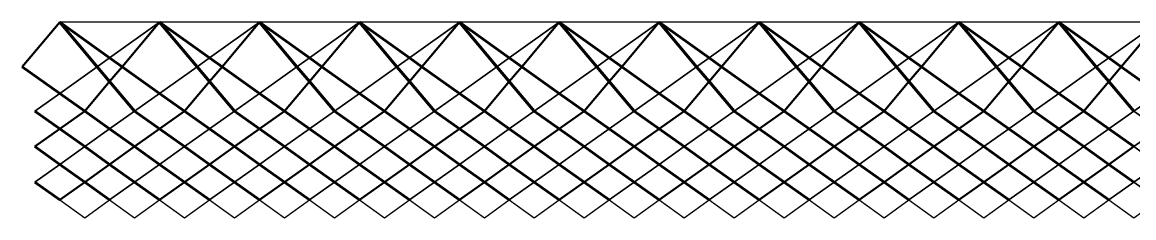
# Model space of a CAD drawing. Extents: x 0 to 143, y 53 to 59.
# Drawn here: x 0.38 to 34.54, y 52.94 to 58.95 of the extents above; entities that cross this region are included whole.
import ezdxf

# ---------------------------------------------------------------- set-up
doc = ezdxf.new("R2010")
doc.units = 0
doc.header["$MEASUREMENT"] = 0
doc.layers.add('Concrete bases', color=31, linetype='CONTINUOUS')
doc.layers.add('Faces', color=7, linetype='CONTINUOUS')
for name, color, linetype, lineweight in [('Tendons 1 internal', 50, 'CONTINUOUS', 50), ('Tendons 2 external', 201, 'CONTINUOUS', 35), ('Tendons 3 middle', 170, 'CONTINUOUS', 60)]:
    doc.layers.add(name, color=color, linetype=linetype, lineweight=lineweight)

msp = doc.modelspace()

# ---------------------------------------------------------------- linework, layer by layer
at = {"layer": 'Concrete bases'}
for points in [[(1.535, 58.948), (0.384, 57.584), (1.535, 56.765), (2.686, 57.584)], [(1.535, 58.948), (2.686, 57.584), (3.07, 57.857)], [(4.605, 58.948), (1.535, 58.948), (3.07, 57.857)], [(4.605, 58.948), (3.07, 57.857), (3.454, 57.584)], [(4.605, 58.948), (3.454, 57.584), (4.605, 56.765), (5.756, 57.584)], [(7.675, 58.948), (4.605, 58.948), (6.14, 57.857)], [(4.605, 58.948), (5.756, 57.584), (6.14, 57.857)], [(7.675, 58.948), (6.14, 57.857), (6.524, 57.584)], [(7.675, 58.948), (6.524, 57.584), (7.675, 56.765), (8.826, 57.584)], [(7.675, 58.948), (8.826, 57.584), (9.21, 57.857)], [(10.745, 58.948), (7.675, 58.948), (9.21, 57.857)], [(10.745, 58.948), (9.21, 57.857), (9.594, 57.584)], [(10.745, 58.948), (9.594, 57.584), (10.745, 56.765), (11.896, 57.584)], [(13.815, 58.948), (10.745, 58.948), (12.28, 57.857)], [(10.745, 58.948), (11.896, 57.584), (12.28, 57.857)], [(13.815, 58.948), (12.28, 57.857), (12.664, 57.584)], [(13.815, 58.948), (12.664, 57.584), (13.815, 56.765), (14.966, 57.584)], [(16.885, 58.948), (13.815, 58.948), (15.35, 57.857)], [(13.815, 58.948), (14.966, 57.584), (15.35, 57.857)], [(16.885, 58.948), (15.35, 57.857), (15.734, 57.584)], [(16.885, 58.948), (15.734, 57.584), (16.885, 56.765), (18.036, 57.584)], [(16.885, 58.948), (18.036, 57.584), (18.42, 57.857)], [(19.955, 58.948), (16.885, 58.948), (18.42, 57.857)], [(19.955, 58.948), (18.42, 57.857), (18.804, 57.584)], [(19.955, 58.948), (18.804, 57.584), (19.955, 56.765), (21.106, 57.584)], [(19.955, 58.948), (21.106, 57.584), (21.49, 57.857)], [(23.025, 58.948), (19.955, 58.948), (21.49, 57.857)], [(23.025, 58.948), (21.49, 57.857), (21.874, 57.584)], [(23.025, 58.948), (21.874, 57.584), (23.025, 56.765), (24.176, 57.584)], [(26.095, 58.948), (23.025, 58.948), (24.56, 57.857)], [(23.025, 58.948), (24.176, 57.584), (24.56, 57.857)], [(26.095, 58.948), (24.56, 57.857), (24.944, 57.584)], [(26.095, 58.948), (24.944, 57.584), (26.095, 56.765), (27.246, 57.584)], [(26.095, 58.948), (27.246, 57.584), (27.63, 57.857)], [(29.165, 58.948), (26.095, 58.948), (27.63, 57.857)], [(29.165, 58.948), (27.63, 57.857), (28.014, 57.584)], [(29.165, 58.948), (28.014, 57.584), (29.165, 56.765), (30.316, 57.584)], [(32.235, 58.948), (29.165, 58.948), (30.7, 57.857)], [(29.165, 58.948), (30.316, 57.584), (30.7, 57.857)], [(32.235, 58.948), (30.7, 57.857), (31.084, 57.584)], [(32.235, 58.948), (31.084, 57.584), (32.235, 56.765), (33.386, 57.584)], [(35.305, 58.948), (32.235, 58.948), (33.77, 57.857)], [(32.235, 58.948), (33.386, 57.584), (33.77, 57.857)], [(35.305, 58.948), (33.77, 57.857), (34.154, 57.584)], [(35.305, 58.948), (34.154, 57.584), (35.305, 56.765), (36.456, 57.584)], [(3.454, 57.584), (3.07, 57.857), (2.686, 57.584), (3.07, 57.129)], [(6.524, 57.584), (6.14, 57.857), (5.756, 57.584), (6.14, 57.129)], [(9.594, 57.584), (9.21, 57.857), (8.826, 57.584), (9.21, 57.129)], [(12.664, 57.584), (12.28, 57.857), (11.896, 57.584), (12.28, 57.129)], [(15.734, 57.584), (15.35, 57.857), (14.966, 57.584), (15.35, 57.129)], [(18.804, 57.584), (18.42, 57.857), (18.036, 57.584), (18.42, 57.129)], [(21.874, 57.584), (21.49, 57.857), (21.106, 57.584), (21.49, 57.129)], [(24.944, 57.584), (24.56, 57.857), (24.176, 57.584), (24.56, 57.129)], [(28.014, 57.584), (27.63, 57.857), (27.246, 57.584), (27.63, 57.129)], [(31.084, 57.584), (30.7, 57.857), (30.316, 57.584), (30.7, 57.129)], [(34.154, 57.584), (33.77, 57.857), (33.386, 57.584), (33.77, 57.129)], [(3.07, 57.129), (2.686, 57.584), (1.535, 56.765), (2.303, 56.219)], [(3.454, 57.584), (3.07, 57.129), (3.838, 56.219), (4.605, 56.765)], [(6.14, 57.129), (5.756, 57.584), (4.605, 56.765), (5.373, 56.219)], [(7.675, 56.765), (6.524, 57.584), (6.14, 57.129), (6.908, 56.219)], [(9.21, 57.129), (8.826, 57.584), (7.675, 56.765), (8.443, 56.219)], [(9.594, 57.584), (9.21, 57.129), (9.978, 56.219), (10.745, 56.765)], [(12.28, 57.129), (11.896, 57.584), (10.745, 56.765), (11.513, 56.219)], [(13.815, 56.765), (12.664, 57.584), (12.28, 57.129), (13.048, 56.219)], [(15.35, 57.129), (14.966, 57.584), (13.815, 56.765), (14.583, 56.219)], [(16.885, 56.765), (15.734, 57.584), (15.35, 57.129), (16.118, 56.219)], [(18.42, 57.129), (18.036, 57.584), (16.885, 56.765), (17.653, 56.219)], [(18.804, 57.584), (18.42, 57.129), (19.188, 56.219), (19.955, 56.765)], [(21.49, 57.129), (21.106, 57.584), (19.955, 56.765), (20.723, 56.219)], [(21.874, 57.584), (21.49, 57.129), (22.258, 56.219), (23.025, 56.765)], [(24.56, 57.129), (24.176, 57.584), (23.025, 56.765), (23.793, 56.219)], [(26.095, 56.765), (24.944, 57.584), (24.56, 57.129), (25.328, 56.219)], [(27.63, 57.129), (27.246, 57.584), (26.095, 56.765), (26.863, 56.219)], [(28.014, 57.584), (27.63, 57.129), (28.398, 56.219), (29.165, 56.765)], [(30.7, 57.129), (30.316, 57.584), (29.165, 56.765), (29.933, 56.219)], [(32.235, 56.765), (31.084, 57.584), (30.7, 57.129), (31.468, 56.219)], [(33.77, 57.129), (33.386, 57.584), (32.235, 56.765), (33.003, 56.219)], [(35.305, 56.765), (34.154, 57.584), (33.77, 57.129), (34.538, 56.219)], [(3.838, 56.219), (3.07, 57.129), (2.303, 56.219), (3.07, 55.673)], [(6.908, 56.219), (6.14, 57.129), (5.373, 56.219), (6.14, 55.673)], [(9.978, 56.219), (9.21, 57.129), (8.443, 56.219), (9.21, 55.673)], [(13.048, 56.219), (12.28, 57.129), (11.513, 56.219), (12.28, 55.673)], [(16.118, 56.219), (15.35, 57.129), (14.583, 56.219), (15.35, 55.673)], [(19.188, 56.219), (18.42, 57.129), (17.653, 56.219), (18.42, 55.673)], [(22.258, 56.219), (21.49, 57.129), (20.723, 56.219), (21.49, 55.673)], [(25.328, 56.219), (24.56, 57.129), (23.793, 56.219), (24.56, 55.673)], [(28.398, 56.219), (27.63, 57.129), (26.863, 56.219), (27.63, 55.673)], [(31.468, 56.219), (30.7, 57.129), (29.933, 56.219), (30.7, 55.673)], [(34.538, 56.219), (33.77, 57.129), (33.003, 56.219), (33.77, 55.673)], [(1.535, 56.765), (0.768, 56.219), (1.535, 55.673), (2.303, 56.219)], [(4.605, 56.765), (3.838, 56.219), (4.605, 55.673), (5.373, 56.219)], [(7.675, 56.765), (6.908, 56.219), (7.675, 55.673), (8.443, 56.219)], [(10.745, 56.765), (9.978, 56.219), (10.745, 55.673), (11.513, 56.219)], [(13.815, 56.765), (13.048, 56.219), (13.815, 55.673), (14.583, 56.219)], [(16.885, 56.765), (16.118, 56.219), (16.885, 55.673), (17.653, 56.219)], [(19.955, 56.765), (19.188, 56.219), (19.955, 55.673), (20.723, 56.219)], [(23.025, 56.765), (22.258, 56.219), (23.025, 55.673), (23.793, 56.219)], [(26.095, 56.765), (25.328, 56.219), (26.095, 55.673), (26.863, 56.219)], [(29.165, 56.765), (28.398, 56.219), (29.165, 55.673), (29.933, 56.219)], [(32.235, 56.765), (31.468, 56.219), (32.235, 55.673), (33.003, 56.219)], [(35.305, 56.765), (34.538, 56.219), (35.305, 55.673), (36.073, 56.219)], [(2.303, 56.219), (1.535, 55.673), (2.303, 55.128), (3.07, 55.673)], [(3.838, 56.219), (3.07, 55.673), (3.838, 55.128), (4.605, 55.673)], [(5.373, 56.219), (4.605, 55.673), (5.373, 55.128), (6.14, 55.673)], [(6.908, 56.219), (6.14, 55.673), (6.908, 55.128), (7.675, 55.673)], [(8.443, 56.219), (7.675, 55.673), (8.443, 55.128), (9.21, 55.673)], [(9.978, 56.219), (9.21, 55.673), (9.978, 55.128), (10.745, 55.673)], [(11.513, 56.219), (10.745, 55.673), (11.513, 55.128), (12.28, 55.673)], [(13.048, 56.219), (12.28, 55.673), (13.048, 55.128), (13.815, 55.673)], [(14.583, 56.219), (13.815, 55.673), (14.583, 55.128), (15.35, 55.673)], [(16.118, 56.219), (15.35, 55.673), (16.118, 55.128), (16.885, 55.673)], [(17.653, 56.219), (16.885, 55.673), (17.653, 55.128), (18.42, 55.673)], [(19.188, 56.219), (18.42, 55.673), (19.188, 55.128), (19.955, 55.673)], [(20.723, 56.219), (19.955, 55.673), (20.723, 55.128), (21.49, 55.673)], [(22.258, 56.219), (21.49, 55.673), (22.258, 55.128), (23.025, 55.673)], [(23.793, 56.219), (23.025, 55.673), (23.793, 55.128), (24.56, 55.673)], [(25.328, 56.219), (24.56, 55.673), (25.328, 55.128), (26.095, 55.673)], [(26.863, 56.219), (26.095, 55.673), (26.863, 55.128), (27.63, 55.673)], [(28.398, 56.219), (27.63, 55.673), (28.398, 55.128), (29.165, 55.673)], [(29.933, 56.219), (29.165, 55.673), (29.933, 55.128), (30.7, 55.673)], [(31.468, 56.219), (30.7, 55.673), (31.468, 55.128), (32.235, 55.673)], [(33.003, 56.219), (32.235, 55.673), (33.003, 55.128), (33.77, 55.673)], [(34.538, 56.219), (33.77, 55.673), (34.538, 55.128), (35.305, 55.673)], [(1.535, 55.673), (0.768, 55.128), (1.535, 54.582), (2.303, 55.128)], [(3.07, 55.673), (2.303, 55.128), (3.07, 54.582), (3.838, 55.128)], [(4.605, 55.673), (3.838, 55.128), (4.605, 54.582), (5.373, 55.128)], [(6.14, 55.673), (5.373, 55.128), (6.14, 54.582), (6.908, 55.128)], [(7.675, 55.673), (6.908, 55.128), (7.675, 54.582), (8.443, 55.128)], [(9.21, 55.673), (8.443, 55.128), (9.21, 54.582), (9.978, 55.128)], [(10.745, 55.673), (9.978, 55.128), (10.745, 54.582), (11.513, 55.128)], [(12.28, 55.673), (11.513, 55.128), (12.28, 54.582), (13.048, 55.128)], [(13.815, 55.673), (13.048, 55.128), (13.815, 54.582), (14.583, 55.128)], [(15.35, 55.673), (14.583, 55.128), (15.35, 54.582), (16.118, 55.128)], [(16.885, 55.673), (16.118, 55.128), (16.885, 54.582), (17.653, 55.128)], [(18.42, 55.673), (17.653, 55.128), (18.42, 54.582), (19.188, 55.128)], [(19.955, 55.673), (19.188, 55.128), (19.955, 54.582), (20.723, 55.128)], [(21.49, 55.673), (20.723, 55.128), (21.49, 54.582), (22.258, 55.128)], [(23.025, 55.673), (22.258, 55.128), (23.025, 54.582), (23.793, 55.128)], [(24.56, 55.673), (23.793, 55.128), (24.56, 54.582), (25.328, 55.128)], [(26.095, 55.673), (25.328, 55.128), (26.095, 54.582), (26.863, 55.128)], [(27.63, 55.673), (26.863, 55.128), (27.63, 54.582), (28.398, 55.128)], [(29.165, 55.673), (28.398, 55.128), (29.165, 54.582), (29.933, 55.128)], [(30.7, 55.673), (29.933, 55.128), (30.7, 54.582), (31.468, 55.128)], [(32.235, 55.673), (31.468, 55.128), (32.235, 54.582), (33.003, 55.128)], [(33.77, 55.673), (33.003, 55.128), (33.77, 54.582), (34.538, 55.128)], [(35.305, 55.673), (34.538, 55.128), (35.305, 54.582), (36.073, 55.128)], [(2.303, 55.128), (1.535, 54.582), (2.303, 54.036), (3.07, 54.582)], [(3.838, 55.128), (3.07, 54.582), (3.838, 54.036), (4.605, 54.582)], [(5.373, 55.128), (4.605, 54.582), (5.373, 54.036), (6.14, 54.582)], [(6.908, 55.128), (6.14, 54.582), (6.908, 54.036), (7.675, 54.582)], [(8.443, 55.128), (7.675, 54.582), (8.443, 54.036), (9.21, 54.582)], [(9.978, 55.128), (9.21, 54.582), (9.978, 54.036), (10.745, 54.582)], [(11.513, 55.128), (10.745, 54.582), (11.513, 54.036), (12.28, 54.582)], [(13.048, 55.128), (12.28, 54.582), (13.048, 54.036), (13.815, 54.582)], [(14.583, 55.128), (13.815, 54.582), (14.583, 54.036), (15.35, 54.582)], [(16.118, 55.128), (15.35, 54.582), (16.118, 54.036), (16.885, 54.582)], [(17.653, 55.128), (16.885, 54.582), (17.653, 54.036), (18.42, 54.582)], [(19.188, 55.128), (18.42, 54.582), (19.188, 54.036), (19.955, 54.582)], [(20.723, 55.128), (19.955, 54.582), (20.723, 54.036), (21.49, 54.582)], [(22.258, 55.128), (21.49, 54.582), (22.258, 54.036), (23.025, 54.582)], [(23.793, 55.128), (23.025, 54.582), (23.793, 54.036), (24.56, 54.582)], [(25.328, 55.128), (24.56, 54.582), (25.328, 54.036), (26.095, 54.582)], [(26.863, 55.128), (26.095, 54.582), (26.863, 54.036), (27.63, 54.582)], [(28.398, 55.128), (27.63, 54.582), (28.398, 54.036), (29.165, 54.582)], [(29.933, 55.128), (29.165, 54.582), (29.933, 54.036), (30.7, 54.582)], [(31.468, 55.128), (30.7, 54.582), (31.468, 54.036), (32.235, 54.582)], [(33.003, 55.128), (32.235, 54.582), (33.003, 54.036), (33.77, 54.582)], [(34.538, 55.128), (33.77, 54.582), (34.538, 54.036), (35.305, 54.582)], [(1.535, 54.582), (0.768, 54.036), (1.535, 53.49), (2.303, 54.036)], [(3.07, 54.582), (2.303, 54.036), (3.07, 53.49), (3.838, 54.036)], [(4.605, 54.582), (3.838, 54.036), (4.605, 53.49), (5.373, 54.036)], [(6.14, 54.582), (5.373, 54.036), (6.14, 53.49), (6.908, 54.036)], [(7.675, 54.582), (6.908, 54.036), (7.675, 53.49), (8.443, 54.036)], [(9.21, 54.582), (8.443, 54.036), (9.21, 53.49), (9.978, 54.036)], [(10.745, 54.582), (9.978, 54.036), (10.745, 53.49), (11.513, 54.036)], [(12.28, 54.582), (11.513, 54.036), (12.28, 53.49), (13.048, 54.036)], [(13.815, 54.582), (13.048, 54.036), (13.815, 53.49), (14.583, 54.036)], [(15.35, 54.582), (14.583, 54.036), (15.35, 53.49), (16.118, 54.036)], [(16.885, 54.582), (16.118, 54.036), (16.885, 53.49), (17.653, 54.036)], [(18.42, 54.582), (17.653, 54.036), (18.42, 53.49), (19.188, 54.036)], [(19.955, 54.582), (19.188, 54.036), (19.955, 53.49), (20.723, 54.036)], [(21.49, 54.582), (20.723, 54.036), (21.49, 53.49), (22.258, 54.036)], [(23.025, 54.582), (22.258, 54.036), (23.025, 53.49), (23.793, 54.036)], [(24.56, 54.582), (23.793, 54.036), (24.56, 53.49), (25.328, 54.036)], [(26.095, 54.582), (25.328, 54.036), (26.095, 53.49), (26.863, 54.036)], [(27.63, 54.582), (26.863, 54.036), (27.63, 53.49), (28.398, 54.036)], [(29.165, 54.582), (28.398, 54.036), (29.165, 53.49), (29.933, 54.036)], [(30.7, 54.582), (29.933, 54.036), (30.7, 53.49), (31.468, 54.036)], [(32.235, 54.582), (31.468, 54.036), (32.235, 53.49), (33.003, 54.036)], [(33.77, 54.582), (33.003, 54.036), (33.77, 53.49), (34.538, 54.036)], [(35.305, 54.582), (34.538, 54.036), (35.305, 53.49), (36.073, 54.036)], [(2.303, 54.036), (1.535, 53.49), (2.303, 52.944), (3.07, 53.49)], [(3.838, 54.036), (3.07, 53.49), (3.838, 52.944), (4.605, 53.49)], [(5.373, 54.036), (4.605, 53.49), (5.373, 52.944), (6.14, 53.49)], [(6.908, 54.036), (6.14, 53.49), (6.908, 52.944), (7.675, 53.49)], [(8.443, 54.036), (7.675, 53.49), (8.443, 52.944), (9.21, 53.49)], [(9.978, 54.036), (9.21, 53.49), (9.978, 52.944), (10.745, 53.49)], [(11.513, 54.036), (10.745, 53.49), (11.513, 52.944), (12.28, 53.49)], [(13.048, 54.036), (12.28, 53.49), (13.048, 52.944), (13.815, 53.49)], [(14.583, 54.036), (13.815, 53.49), (14.583, 52.944), (15.35, 53.49)], [(16.118, 54.036), (15.35, 53.49), (16.118, 52.944), (16.885, 53.49)], [(17.653, 54.036), (16.885, 53.49), (17.653, 52.944), (18.42, 53.49)], [(19.188, 54.036), (18.42, 53.49), (19.188, 52.944), (19.955, 53.49)], [(20.723, 54.036), (19.955, 53.49), (20.723, 52.944), (21.49, 53.49)], [(22.258, 54.036), (21.49, 53.49), (22.258, 52.944), (23.025, 53.49)], [(23.793, 54.036), (23.025, 53.49), (23.793, 52.944), (24.56, 53.49)], [(25.328, 54.036), (24.56, 53.49), (25.328, 52.944), (26.095, 53.49)], [(26.863, 54.036), (26.095, 53.49), (26.863, 52.944), (27.63, 53.49)], [(28.398, 54.036), (27.63, 53.49), (28.398, 52.944), (29.165, 53.49)], [(29.933, 54.036), (29.165, 53.49), (29.933, 52.944), (30.7, 53.49)], [(31.468, 54.036), (30.7, 53.49), (31.468, 52.944), (32.235, 53.49)], [(33.003, 54.036), (32.235, 53.49), (33.003, 52.944), (33.77, 53.49)], [(34.538, 54.036), (33.77, 53.49), (34.538, 52.944), (35.305, 53.49)]]:
    msp.add_lwpolyline(points, close=True, dxfattribs=at)
at = {"layer": 'Faces'}
for points in [[(1.535, 58.948), (0.384, 57.584), (1.535, 56.765), (2.686, 57.584)], [(1.535, 58.948), (2.686, 57.584), (3.07, 57.857)], [(4.605, 58.948), (1.535, 58.948), (3.07, 57.857)], [(4.605, 58.948), (3.07, 57.857), (3.454, 57.584)], [(4.605, 58.948), (3.454, 57.584), (4.605, 56.765), (5.756, 57.584)], [(7.675, 58.948), (4.605, 58.948), (6.14, 57.857)], [(4.605, 58.948), (5.756, 57.584), (6.14, 57.857)], [(7.675, 58.948), (6.14, 57.857), (6.524, 57.584)], [(7.675, 58.948), (6.524, 57.584), (7.675, 56.765), (8.826, 57.584)], [(7.675, 58.948), (8.826, 57.584), (9.21, 57.857)], [(10.745, 58.948), (7.675, 58.948), (9.21, 57.857)], [(10.745, 58.948), (9.21, 57.857), (9.594, 57.584)], [(10.745, 58.948), (9.594, 57.584), (10.745, 56.765), (11.896, 57.584)], [(13.815, 58.948), (10.745, 58.948), (12.28, 57.857)], [(10.745, 58.948), (11.896, 57.584), (12.28, 57.857)], [(13.815, 58.948), (12.28, 57.857), (12.664, 57.584)], [(13.815, 58.948), (12.664, 57.584), (13.815, 56.765), (14.966, 57.584)], [(16.885, 58.948), (13.815, 58.948), (15.35, 57.857)], [(13.815, 58.948), (14.966, 57.584), (15.35, 57.857)], [(16.885, 58.948), (15.35, 57.857), (15.734, 57.584)], [(16.885, 58.948), (15.734, 57.584), (16.885, 56.765), (18.036, 57.584)], [(16.885, 58.948), (18.036, 57.584), (18.42, 57.857)], [(19.955, 58.948), (16.885, 58.948), (18.42, 57.857)], [(19.955, 58.948), (18.42, 57.857), (18.804, 57.584)], [(19.955, 58.948), (18.804, 57.584), (19.955, 56.765), (21.106, 57.584)], [(19.955, 58.948), (21.106, 57.584), (21.49, 57.857)], [(23.025, 58.948), (19.955, 58.948), (21.49, 57.857)], [(23.025, 58.948), (21.49, 57.857), (21.874, 57.584)], [(23.025, 58.948), (21.874, 57.584), (23.025, 56.765), (24.176, 57.584)], [(26.095, 58.948), (23.025, 58.948), (24.56, 57.857)], [(23.025, 58.948), (24.176, 57.584), (24.56, 57.857)], [(26.095, 58.948), (24.56, 57.857), (24.944, 57.584)], [(26.095, 58.948), (24.944, 57.584), (26.095, 56.765), (27.246, 57.584)], [(26.095, 58.948), (27.246, 57.584), (27.63, 57.857)], [(29.165, 58.948), (26.095, 58.948), (27.63, 57.857)], [(29.165, 58.948), (27.63, 57.857), (28.014, 57.584)], [(29.165, 58.948), (28.014, 57.584), (29.165, 56.765), (30.316, 57.584)], [(32.235, 58.948), (29.165, 58.948), (30.7, 57.857)], [(29.165, 58.948), (30.316, 57.584), (30.7, 57.857)], [(32.235, 58.948), (30.7, 57.857), (31.084, 57.584)], [(32.235, 58.948), (31.084, 57.584), (32.235, 56.765), (33.386, 57.584)], [(35.305, 58.948), (32.235, 58.948), (33.77, 57.857)], [(32.235, 58.948), (33.386, 57.584), (33.77, 57.857)], [(35.305, 58.948), (33.77, 57.857), (34.154, 57.584)], [(35.305, 58.948), (34.154, 57.584), (35.305, 56.765), (36.456, 57.584)], [(3.454, 57.584), (3.07, 57.857), (2.686, 57.584), (3.07, 57.129)], [(6.524, 57.584), (6.14, 57.857), (5.756, 57.584), (6.14, 57.129)], [(9.594, 57.584), (9.21, 57.857), (8.826, 57.584), (9.21, 57.129)], [(12.664, 57.584), (12.28, 57.857), (11.896, 57.584), (12.28, 57.129)], [(15.734, 57.584), (15.35, 57.857), (14.966, 57.584), (15.35, 57.129)], [(18.804, 57.584), (18.42, 57.857), (18.036, 57.584), (18.42, 57.129)], [(21.874, 57.584), (21.49, 57.857), (21.106, 57.584), (21.49, 57.129)], [(24.944, 57.584), (24.56, 57.857), (24.176, 57.584), (24.56, 57.129)], [(28.014, 57.584), (27.63, 57.857), (27.246, 57.584), (27.63, 57.129)], [(31.084, 57.584), (30.7, 57.857), (30.316, 57.584), (30.7, 57.129)], [(34.154, 57.584), (33.77, 57.857), (33.386, 57.584), (33.77, 57.129)], [(3.07, 57.129), (2.686, 57.584), (1.535, 56.765), (2.303, 56.219)], [(3.454, 57.584), (3.07, 57.129), (3.838, 56.219), (4.605, 56.765)], [(6.14, 57.129), (5.756, 57.584), (4.605, 56.765), (5.373, 56.219)], [(7.675, 56.765), (6.524, 57.584), (6.14, 57.129), (6.908, 56.219)], [(9.21, 57.129), (8.826, 57.584), (7.675, 56.765), (8.443, 56.219)], [(9.594, 57.584), (9.21, 57.129), (9.978, 56.219), (10.745, 56.765)], [(12.28, 57.129), (11.896, 57.584), (10.745, 56.765), (11.513, 56.219)], [(13.815, 56.765), (12.664, 57.584), (12.28, 57.129), (13.048, 56.219)], [(15.35, 57.129), (14.966, 57.584), (13.815, 56.765), (14.583, 56.219)], [(16.885, 56.765), (15.734, 57.584), (15.35, 57.129), (16.118, 56.219)], [(18.42, 57.129), (18.036, 57.584), (16.885, 56.765), (17.653, 56.219)], [(18.804, 57.584), (18.42, 57.129), (19.188, 56.219), (19.955, 56.765)], [(21.49, 57.129), (21.106, 57.584), (19.955, 56.765), (20.723, 56.219)], [(21.874, 57.584), (21.49, 57.129), (22.258, 56.219), (23.025, 56.765)], [(24.56, 57.129), (24.176, 57.584), (23.025, 56.765), (23.793, 56.219)], [(26.095, 56.765), (24.944, 57.584), (24.56, 57.129), (25.328, 56.219)], [(27.63, 57.129), (27.246, 57.584), (26.095, 56.765), (26.863, 56.219)], [(28.014, 57.584), (27.63, 57.129), (28.398, 56.219), (29.165, 56.765)], [(30.7, 57.129), (30.316, 57.584), (29.165, 56.765), (29.933, 56.219)], [(32.235, 56.765), (31.084, 57.584), (30.7, 57.129), (31.468, 56.219)], [(33.77, 57.129), (33.386, 57.584), (32.235, 56.765), (33.003, 56.219)], [(35.305, 56.765), (34.154, 57.584), (33.77, 57.129), (34.538, 56.219)], [(3.838, 56.219), (3.07, 57.129), (2.303, 56.219), (3.07, 55.673)], [(6.908, 56.219), (6.14, 57.129), (5.373, 56.219), (6.14, 55.673)], [(9.978, 56.219), (9.21, 57.129), (8.443, 56.219), (9.21, 55.673)], [(13.048, 56.219), (12.28, 57.129), (11.513, 56.219), (12.28, 55.673)], [(16.118, 56.219), (15.35, 57.129), (14.583, 56.219), (15.35, 55.673)], [(19.188, 56.219), (18.42, 57.129), (17.653, 56.219), (18.42, 55.673)], [(22.258, 56.219), (21.49, 57.129), (20.723, 56.219), (21.49, 55.673)], [(25.328, 56.219), (24.56, 57.129), (23.793, 56.219), (24.56, 55.673)], [(28.398, 56.219), (27.63, 57.129), (26.863, 56.219), (27.63, 55.673)], [(31.468, 56.219), (30.7, 57.129), (29.933, 56.219), (30.7, 55.673)], [(34.538, 56.219), (33.77, 57.129), (33.003, 56.219), (33.77, 55.673)], [(1.535, 56.765), (0.768, 56.219), (1.535, 55.673), (2.303, 56.219)], [(4.605, 56.765), (3.838, 56.219), (4.605, 55.673), (5.373, 56.219)], [(7.675, 56.765), (6.908, 56.219), (7.675, 55.673), (8.443, 56.219)], [(10.745, 56.765), (9.978, 56.219), (10.745, 55.673), (11.513, 56.219)], [(13.815, 56.765), (13.048, 56.219), (13.815, 55.673), (14.583, 56.219)], [(16.885, 56.765), (16.118, 56.219), (16.885, 55.673), (17.653, 56.219)], [(19.955, 56.765), (19.188, 56.219), (19.955, 55.673), (20.723, 56.219)], [(23.025, 56.765), (22.258, 56.219), (23.025, 55.673), (23.793, 56.219)], [(26.095, 56.765), (25.328, 56.219), (26.095, 55.673), (26.863, 56.219)], [(29.165, 56.765), (28.398, 56.219), (29.165, 55.673), (29.933, 56.219)], [(32.235, 56.765), (31.468, 56.219), (32.235, 55.673), (33.003, 56.219)], [(35.305, 56.765), (34.538, 56.219), (35.305, 55.673), (36.073, 56.219)], [(2.303, 56.219), (1.535, 55.673), (2.303, 55.128), (3.07, 55.673)], [(3.838, 56.219), (3.07, 55.673), (3.838, 55.128), (4.605, 55.673)], [(5.373, 56.219), (4.605, 55.673), (5.373, 55.128), (6.14, 55.673)], [(6.908, 56.219), (6.14, 55.673), (6.908, 55.128), (7.675, 55.673)], [(8.443, 56.219), (7.675, 55.673), (8.443, 55.128), (9.21, 55.673)], [(9.978, 56.219), (9.21, 55.673), (9.978, 55.128), (10.745, 55.673)], [(11.513, 56.219), (10.745, 55.673), (11.513, 55.128), (12.28, 55.673)], [(13.048, 56.219), (12.28, 55.673), (13.048, 55.128), (13.815, 55.673)], [(14.583, 56.219), (13.815, 55.673), (14.583, 55.128), (15.35, 55.673)], [(16.118, 56.219), (15.35, 55.673), (16.118, 55.128), (16.885, 55.673)], [(17.653, 56.219), (16.885, 55.673), (17.653, 55.128), (18.42, 55.673)], [(19.188, 56.219), (18.42, 55.673), (19.188, 55.128), (19.955, 55.673)], [(20.723, 56.219), (19.955, 55.673), (20.723, 55.128), (21.49, 55.673)], [(22.258, 56.219), (21.49, 55.673), (22.258, 55.128), (23.025, 55.673)], [(23.793, 56.219), (23.025, 55.673), (23.793, 55.128), (24.56, 55.673)], [(25.328, 56.219), (24.56, 55.673), (25.328, 55.128), (26.095, 55.673)], [(26.863, 56.219), (26.095, 55.673), (26.863, 55.128), (27.63, 55.673)], [(28.398, 56.219), (27.63, 55.673), (28.398, 55.128), (29.165, 55.673)], [(29.933, 56.219), (29.165, 55.673), (29.933, 55.128), (30.7, 55.673)], [(31.468, 56.219), (30.7, 55.673), (31.468, 55.128), (32.235, 55.673)], [(33.003, 56.219), (32.235, 55.673), (33.003, 55.128), (33.77, 55.673)], [(34.538, 56.219), (33.77, 55.673), (34.538, 55.128), (35.305, 55.673)], [(1.535, 55.673), (0.768, 55.128), (1.535, 54.582), (2.303, 55.128)], [(3.07, 55.673), (2.303, 55.128), (3.07, 54.582), (3.838, 55.128)], [(4.605, 55.673), (3.838, 55.128), (4.605, 54.582), (5.373, 55.128)], [(6.14, 55.673), (5.373, 55.128), (6.14, 54.582), (6.908, 55.128)], [(7.675, 55.673), (6.908, 55.128), (7.675, 54.582), (8.443, 55.128)], [(9.21, 55.673), (8.443, 55.128), (9.21, 54.582), (9.978, 55.128)], [(10.745, 55.673), (9.978, 55.128), (10.745, 54.582), (11.513, 55.128)], [(12.28, 55.673), (11.513, 55.128), (12.28, 54.582), (13.048, 55.128)], [(13.815, 55.673), (13.048, 55.128), (13.815, 54.582), (14.583, 55.128)], [(15.35, 55.673), (14.583, 55.128), (15.35, 54.582), (16.118, 55.128)], [(16.885, 55.673), (16.118, 55.128), (16.885, 54.582), (17.653, 55.128)], [(18.42, 55.673), (17.653, 55.128), (18.42, 54.582), (19.188, 55.128)], [(19.955, 55.673), (19.188, 55.128), (19.955, 54.582), (20.723, 55.128)], [(21.49, 55.673), (20.723, 55.128), (21.49, 54.582), (22.258, 55.128)], [(23.025, 55.673), (22.258, 55.128), (23.025, 54.582), (23.793, 55.128)], [(24.56, 55.673), (23.793, 55.128), (24.56, 54.582), (25.328, 55.128)], [(26.095, 55.673), (25.328, 55.128), (26.095, 54.582), (26.863, 55.128)], [(27.63, 55.673), (26.863, 55.128), (27.63, 54.582), (28.398, 55.128)], [(29.165, 55.673), (28.398, 55.128), (29.165, 54.582), (29.933, 55.128)], [(30.7, 55.673), (29.933, 55.128), (30.7, 54.582), (31.468, 55.128)], [(32.235, 55.673), (31.468, 55.128), (32.235, 54.582), (33.003, 55.128)], [(33.77, 55.673), (33.003, 55.128), (33.77, 54.582), (34.538, 55.128)], [(35.305, 55.673), (34.538, 55.128), (35.305, 54.582), (36.073, 55.128)], [(2.303, 55.128), (1.535, 54.582), (2.303, 54.036), (3.07, 54.582)], [(3.838, 55.128), (3.07, 54.582), (3.838, 54.036), (4.605, 54.582)], [(5.373, 55.128), (4.605, 54.582), (5.373, 54.036), (6.14, 54.582)], [(6.908, 55.128), (6.14, 54.582), (6.908, 54.036), (7.675, 54.582)], [(8.443, 55.128), (7.675, 54.582), (8.443, 54.036), (9.21, 54.582)], [(9.978, 55.128), (9.21, 54.582), (9.978, 54.036), (10.745, 54.582)], [(11.513, 55.128), (10.745, 54.582), (11.513, 54.036), (12.28, 54.582)], [(13.048, 55.128), (12.28, 54.582), (13.048, 54.036), (13.815, 54.582)], [(14.583, 55.128), (13.815, 54.582), (14.583, 54.036), (15.35, 54.582)], [(16.118, 55.128), (15.35, 54.582), (16.118, 54.036), (16.885, 54.582)], [(17.653, 55.128), (16.885, 54.582), (17.653, 54.036), (18.42, 54.582)], [(19.188, 55.128), (18.42, 54.582), (19.188, 54.036), (19.955, 54.582)], [(20.723, 55.128), (19.955, 54.582), (20.723, 54.036), (21.49, 54.582)], [(22.258, 55.128), (21.49, 54.582), (22.258, 54.036), (23.025, 54.582)], [(23.793, 55.128), (23.025, 54.582), (23.793, 54.036), (24.56, 54.582)], [(25.328, 55.128), (24.56, 54.582), (25.328, 54.036), (26.095, 54.582)], [(26.863, 55.128), (26.095, 54.582), (26.863, 54.036), (27.63, 54.582)], [(28.398, 55.128), (27.63, 54.582), (28.398, 54.036), (29.165, 54.582)], [(29.933, 55.128), (29.165, 54.582), (29.933, 54.036), (30.7, 54.582)], [(31.468, 55.128), (30.7, 54.582), (31.468, 54.036), (32.235, 54.582)], [(33.003, 55.128), (32.235, 54.582), (33.003, 54.036), (33.77, 54.582)], [(34.538, 55.128), (33.77, 54.582), (34.538, 54.036), (35.305, 54.582)], [(1.535, 54.582), (0.768, 54.036), (1.535, 53.49), (2.303, 54.036)], [(3.07, 54.582), (2.303, 54.036), (3.07, 53.49), (3.838, 54.036)], [(4.605, 54.582), (3.838, 54.036), (4.605, 53.49), (5.373, 54.036)], [(6.14, 54.582), (5.373, 54.036), (6.14, 53.49), (6.908, 54.036)], [(7.675, 54.582), (6.908, 54.036), (7.675, 53.49), (8.443, 54.036)], [(9.21, 54.582), (8.443, 54.036), (9.21, 53.49), (9.978, 54.036)], [(10.745, 54.582), (9.978, 54.036), (10.745, 53.49), (11.513, 54.036)], [(12.28, 54.582), (11.513, 54.036), (12.28, 53.49), (13.048, 54.036)], [(13.815, 54.582), (13.048, 54.036), (13.815, 53.49), (14.583, 54.036)], [(15.35, 54.582), (14.583, 54.036), (15.35, 53.49), (16.118, 54.036)], [(16.885, 54.582), (16.118, 54.036), (16.885, 53.49), (17.653, 54.036)], [(18.42, 54.582), (17.653, 54.036), (18.42, 53.49), (19.188, 54.036)], [(19.955, 54.582), (19.188, 54.036), (19.955, 53.49), (20.723, 54.036)], [(21.49, 54.582), (20.723, 54.036), (21.49, 53.49), (22.258, 54.036)], [(23.025, 54.582), (22.258, 54.036), (23.025, 53.49), (23.793, 54.036)], [(24.56, 54.582), (23.793, 54.036), (24.56, 53.49), (25.328, 54.036)], [(26.095, 54.582), (25.328, 54.036), (26.095, 53.49), (26.863, 54.036)], [(27.63, 54.582), (26.863, 54.036), (27.63, 53.49), (28.398, 54.036)], [(29.165, 54.582), (28.398, 54.036), (29.165, 53.49), (29.933, 54.036)], [(30.7, 54.582), (29.933, 54.036), (30.7, 53.49), (31.468, 54.036)], [(32.235, 54.582), (31.468, 54.036), (32.235, 53.49), (33.003, 54.036)], [(33.77, 54.582), (33.003, 54.036), (33.77, 53.49), (34.538, 54.036)], [(35.305, 54.582), (34.538, 54.036), (35.305, 53.49), (36.073, 54.036)], [(2.303, 54.036), (1.535, 53.49), (2.303, 52.944), (3.07, 53.49)], [(3.838, 54.036), (3.07, 53.49), (3.838, 52.944), (4.605, 53.49)], [(5.373, 54.036), (4.605, 53.49), (5.373, 52.944), (6.14, 53.49)], [(6.908, 54.036), (6.14, 53.49), (6.908, 52.944), (7.675, 53.49)], [(8.443, 54.036), (7.675, 53.49), (8.443, 52.944), (9.21, 53.49)], [(9.978, 54.036), (9.21, 53.49), (9.978, 52.944), (10.745, 53.49)], [(11.513, 54.036), (10.745, 53.49), (11.513, 52.944), (12.28, 53.49)], [(13.048, 54.036), (12.28, 53.49), (13.048, 52.944), (13.815, 53.49)], [(14.583, 54.036), (13.815, 53.49), (14.583, 52.944), (15.35, 53.49)], [(16.118, 54.036), (15.35, 53.49), (16.118, 52.944), (16.885, 53.49)], [(17.653, 54.036), (16.885, 53.49), (17.653, 52.944), (18.42, 53.49)], [(19.188, 54.036), (18.42, 53.49), (19.188, 52.944), (19.955, 53.49)], [(20.723, 54.036), (19.955, 53.49), (20.723, 52.944), (21.49, 53.49)], [(22.258, 54.036), (21.49, 53.49), (22.258, 52.944), (23.025, 53.49)], [(23.793, 54.036), (23.025, 53.49), (23.793, 52.944), (24.56, 53.49)], [(25.328, 54.036), (24.56, 53.49), (25.328, 52.944), (26.095, 53.49)], [(26.863, 54.036), (26.095, 53.49), (26.863, 52.944), (27.63, 53.49)], [(28.398, 54.036), (27.63, 53.49), (28.398, 52.944), (29.165, 53.49)], [(29.933, 54.036), (29.165, 53.49), (29.933, 52.944), (30.7, 53.49)], [(31.468, 54.036), (30.7, 53.49), (31.468, 52.944), (32.235, 53.49)], [(33.003, 54.036), (32.235, 53.49), (33.003, 52.944), (33.77, 53.49)], [(34.538, 54.036), (33.77, 53.49), (34.538, 52.944), (35.305, 53.49)]]:
    msp.add_3dface(points, dxfattribs=at)
at = {"layer": 'Tendons 1 internal', "linetype": 'Continuous', "ltscale": 250}
for p, q in [((1.535, 58.948, 0.4), (0.384, 57.584, 0.4)), ((4.605, 58.948, 0.4), (3.454, 57.584, 0.4)), ((7.675, 58.948, 0.4), (6.524, 57.584, 0.4)), ((10.745, 58.948, 0.4), (9.594, 57.584, 0.4)), ((13.815, 58.948, 0.4), (12.664, 57.584, 0.4)), ((16.885, 58.948, 0.4), (15.734, 57.584, 0.4)), ((19.955, 58.948, 0.4), (18.804, 57.584, 0.4)), ((21.874, 57.584, 0.4), (23.025, 58.948, 0.4)), ((26.095, 58.948, 0.4), (24.944, 57.584, 0.4)), ((28.014, 57.584, 0.4), (29.165, 58.948, 0.4)), ((32.235, 58.948, 0.4), (31.084, 57.584, 0.4)), ((35.305, 58.948, 0.4), (34.154, 57.584, 0.4)), ((3.07, 57.129, 0.4), (3.454, 57.584, 0.4)), ((6.14, 57.129, 0.4), (6.524, 57.584, 0.4)), ((9.21, 57.129, 0.4), (9.594, 57.584, 0.4)), ((12.664, 57.584, 0.4), (12.28, 57.129, 0.4)), ((15.35, 57.129, 0.4), (15.734, 57.584, 0.4)), ((18.42, 57.129, 0.4), (18.804, 57.584, 0.4)), ((21.874, 57.584, 0.4), (21.49, 57.129, 0.4)), ((24.56, 57.129, 0.4), (24.944, 57.584, 0.4)), ((27.63, 57.129, 0.4), (28.014, 57.584, 0.4)), ((31.084, 57.584, 0.4), (30.7, 57.129, 0.4)), ((33.77, 57.129, 0.4), (34.154, 57.584, 0.4)), ((2.303, 56.219, 0.4), (3.07, 57.129, 0.4)), ((5.373, 56.219, 0.4), (6.14, 57.129, 0.4)), ((8.443, 56.219, 0.4), (9.21, 57.129, 0.4)), ((11.513, 56.219, 0.4), (12.28, 57.129, 0.4)), ((15.35, 57.129, 0.4), (14.583, 56.219, 0.4)), ((18.42, 57.129, 0.4), (17.653, 56.219, 0.4)), ((21.49, 57.129, 0.4), (20.723, 56.219, 0.4)), ((23.793, 56.219, 0.4), (24.56, 57.129, 0.4)), ((26.863, 56.219, 0.4), (27.63, 57.129, 0.4)), ((30.7, 57.129, 0.4), (29.933, 56.219, 0.4)), ((33.003, 56.219, 0.4), (33.77, 57.129, 0.4)), ((2.303, 56.219, 0.4), (1.535, 55.673, 0.4)), ((5.373, 56.219, 0.4), (4.605, 55.673, 0.4)), ((7.675, 55.673, 0.4), (8.443, 56.219, 0.4)), ((11.513, 56.219, 0.4), (10.745, 55.673, 0.4)), ((13.815, 55.673, 0.4), (14.583, 56.219, 0.4)), ((17.653, 56.219, 0.4), (16.885, 55.673, 0.4)), ((19.955, 55.673, 0.4), (20.723, 56.219, 0.4)), ((23.793, 56.219, 0.4), (23.025, 55.673, 0.4)), ((26.095, 55.673, 0.4), (26.863, 56.219, 0.4)), ((29.165, 55.673, 0.4), (29.933, 56.219, 0.4)), ((33.003, 56.219, 0.4), (32.235, 55.673, 0.4)), ((1.535, 55.673, 0.4), (0.768, 55.128, 0.4)), ((3.838, 55.128, 0.4), (4.605, 55.673, 0.4)), ((6.908, 55.128, 0.4), (7.675, 55.673, 0.4)), ((10.745, 55.673, 0.4), (9.978, 55.128, 0.4)), ((13.815, 55.673, 0.4), (13.048, 55.128, 0.4)), ((16.885, 55.673, 0.4), (16.118, 55.128, 0.4)), ((19.955, 55.673, 0.4), (19.188, 55.128, 0.4)), ((23.025, 55.673, 0.4), (22.258, 55.128, 0.4)), ((25.328, 55.128, 0.4), (26.095, 55.673, 0.4)), ((28.398, 55.128, 0.4), (29.165, 55.673, 0.4)), ((32.235, 55.673, 0.4), (31.468, 55.128, 0.4)), ((3.07, 54.582, 0.4), (3.838, 55.128, 0.4)), ((6.14, 54.582, 0.4), (6.908, 55.128, 0.4)), ((9.978, 55.128, 0.4), (9.21, 54.582, 0.4)), ((13.048, 55.128, 0.4), (12.28, 54.582, 0.4)), ((16.118, 55.128, 0.4), (15.35, 54.582, 0.4)), ((19.188, 55.128, 0.4), (18.42, 54.582, 0.4)), ((21.49, 54.582, 0.4), (22.258, 55.128, 0.4)), ((24.56, 54.582, 0.4), (25.328, 55.128, 0.4)), ((27.63, 54.582, 0.4), (28.398, 55.128, 0.4)), ((30.7, 54.582, 0.4), (31.468, 55.128, 0.4)), ((33.77, 54.582, 0.4), (34.538, 55.128, 0.4)), ((3.07, 54.582, 0.4), (2.303, 54.036, 0.4)), ((6.14, 54.582, 0.4), (5.373, 54.036, 0.4)), ((9.21, 54.582, 0.4), (8.443, 54.036, 0.4)), ((11.513, 54.036, 0.4), (12.28, 54.582, 0.4)), ((15.35, 54.582, 0.4), (14.583, 54.036, 0.4)), ((17.653, 54.036, 0.4), (18.42, 54.582, 0.4)), ((21.49, 54.582, 0.4), (20.723, 54.036, 0.4)), ((24.56, 54.582, 0.4), (23.793, 54.036, 0.4)), ((26.863, 54.036, 0.4), (27.63, 54.582, 0.4)), ((30.7, 54.582, 0.4), (29.933, 54.036, 0.4)), ((33.003, 54.036, 0.4), (33.77, 54.582, 0.4)), ((1.535, 53.49, 0.4), (2.303, 54.036, 0.4)), ((5.373, 54.036, 0.4), (4.605, 53.49, 0.4)), ((7.675, 53.49, 0.4), (8.443, 54.036, 0.4)), ((11.513, 54.036, 0.4), (10.745, 53.49, 0.4)), ((14.583, 54.036, 0.4), (13.815, 53.49, 0.4)), ((17.653, 54.036, 0.4), (16.885, 53.49, 0.4)), ((20.723, 54.036, 0.4), (19.955, 53.49, 0.4)), ((23.025, 53.49, 0.4), (23.793, 54.036, 0.4)), ((26.095, 53.49, 0.4), (26.863, 54.036, 0.4)), ((29.933, 54.036, 0.4), (29.165, 53.49, 0.4)), ((32.235, 53.49, 0.4), (33.003, 54.036, 0.4))]:
    msp.add_line(p, q, dxfattribs=at)
at = {"layer": 'Tendons 2 external', "linetype": 'Continuous', "ltscale": 250}
for p, q in [((3.07, 57.857, 0.9), (4.605, 58.948, 0.9)), ((6.14, 57.857, 0.9), (7.675, 58.948, 0.9)), ((9.21, 57.857, 0.9), (10.745, 58.948, 0.9)), ((12.28, 57.857, 0.9), (13.815, 58.948, 0.9)), ((15.35, 57.857, 0.9), (16.885, 58.948, 0.9)), ((18.42, 57.857, 0.9), (19.955, 58.948, 0.9)), ((23.025, 58.948, 0.9), (21.49, 57.857, 0.9)), ((26.095, 58.948, 0.9), (24.56, 57.857, 0.9)), ((29.165, 58.948, 0.9), (27.63, 57.857, 0.9)), ((32.235, 58.948, 0.9), (30.7, 57.857, 0.9)), ((33.77, 57.857, 0.9), (35.305, 58.948, 0.9)), ((3.07, 57.857, 0.9), (2.686, 57.584, 0.9)), ((6.14, 57.857, 0.9), (5.756, 57.584, 0.9)), ((9.21, 57.857, 0.9), (8.826, 57.584, 0.9)), ((11.896, 57.584, 0.9), (12.28, 57.857, 0.9)), ((15.35, 57.857, 0.9), (14.966, 57.584, 0.9)), ((18.42, 57.857, 0.9), (18.036, 57.584, 0.9)), ((21.106, 57.584, 0.9), (21.49, 57.857, 0.9)), ((24.176, 57.584, 0.9), (24.56, 57.857, 0.9)), ((27.246, 57.584, 0.9), (27.63, 57.857, 0.9)), ((30.316, 57.584, 0.9), (30.7, 57.857, 0.9)), ((33.77, 57.857, 0.9), (33.386, 57.584, 0.9)), ((1.535, 56.765, 0.9), (2.686, 57.584, 0.9)), ((5.756, 57.584, 0.9), (4.605, 56.765, 0.9)), ((8.826, 57.584, 0.9), (7.675, 56.765, 0.9)), ((11.896, 57.584, 0.9), (10.745, 56.765, 0.9)), ((14.966, 57.584, 0.9), (13.815, 56.765, 0.9)), ((18.036, 57.584, 0.9), (16.885, 56.765, 0.9)), ((21.106, 57.584, 0.9), (19.955, 56.765, 0.9)), ((23.025, 56.765, 0.9), (24.176, 57.584, 0.9)), ((27.246, 57.584, 0.9), (26.095, 56.765, 0.9)), ((29.165, 56.765, 0.9), (30.316, 57.584, 0.9)), ((33.386, 57.584, 0.9), (32.235, 56.765, 0.9)), ((1.535, 56.765, 0.9), (0.768, 56.219, 0.9)), ((4.605, 56.765, 0.9), (3.838, 56.219, 0.9)), ((7.675, 56.765, 0.9), (6.908, 56.219, 0.9)), ((9.978, 56.219, 0.9), (10.745, 56.765, 0.9)), ((13.815, 56.765, 0.9), (13.048, 56.219, 0.9)), ((16.118, 56.219, 0.9), (16.885, 56.765, 0.9)), ((19.188, 56.219, 0.9), (19.955, 56.765, 0.9)), ((23.025, 56.765, 0.9), (22.258, 56.219, 0.9)), ((26.095, 56.765, 0.9), (25.328, 56.219, 0.9)), ((29.165, 56.765, 0.9), (28.398, 56.219, 0.9)), ((32.235, 56.765, 0.9), (31.468, 56.219, 0.9)), ((3.07, 55.673, 0.9), (3.838, 56.219, 0.9)), ((6.14, 55.673, 0.9), (6.908, 56.219, 0.9)), ((9.978, 56.219, 0.9), (9.21, 55.673, 0.9)), ((12.28, 55.673, 0.9), (13.048, 56.219, 0.9)), ((15.35, 55.673, 0.9), (16.118, 56.219, 0.9)), ((18.42, 55.673, 0.9), (19.188, 56.219, 0.9)), ((21.49, 55.673, 0.9), (22.258, 56.219, 0.9)), ((25.328, 56.219, 0.9), (24.56, 55.673, 0.9)), ((27.63, 55.673, 0.9), (28.398, 56.219, 0.9)), ((31.468, 56.219, 0.9), (30.7, 55.673, 0.9)), ((33.77, 55.673, 0.9), (34.538, 56.219, 0.9)), ((3.07, 55.673, 0.9), (2.303, 55.128, 0.9)), ((5.373, 55.128, 0.9), (6.14, 55.673, 0.9)), ((8.443, 55.128, 0.9), (9.21, 55.673, 0.9)), ((12.28, 55.673, 0.9), (11.513, 55.128, 0.9)), ((14.583, 55.128, 0.9), (15.35, 55.673, 0.9)), ((18.42, 55.673, 0.9), (17.653, 55.128, 0.9)), ((21.49, 55.673, 0.9), (20.723, 55.128, 0.9)), ((23.793, 55.128, 0.9), (24.56, 55.673, 0.9)), ((26.863, 55.128, 0.9), (27.63, 55.673, 0.9)), ((29.933, 55.128, 0.9), (30.7, 55.673, 0.9)), ((33.77, 55.673, 0.9), (33.003, 55.128, 0.9)), ((2.303, 55.128, 0.9), (1.535, 54.582, 0.9)), ((4.605, 54.582, 0.9), (5.373, 55.128, 0.9)), ((8.443, 55.128, 0.9), (7.675, 54.582, 0.9)), ((10.745, 54.582, 0.9), (11.513, 55.128, 0.9)), ((13.815, 54.582, 0.9), (14.583, 55.128, 0.9)), ((16.885, 54.582, 0.9), (17.653, 55.128, 0.9)), ((19.955, 54.582, 0.9), (20.723, 55.128, 0.9)), ((23.025, 54.582, 0.9), (23.793, 55.128, 0.9)), ((26.095, 54.582, 0.9), (26.863, 55.128, 0.9)), ((29.165, 54.582, 0.9), (29.933, 55.128, 0.9)), ((32.235, 54.582, 0.9), (33.003, 55.128, 0.9)), ((1.535, 54.582, 0.9), (0.768, 54.036, 0.9)), ((3.838, 54.036, 0.9), (4.605, 54.582, 0.9)), ((7.675, 54.582, 0.9), (6.908, 54.036, 0.9)), ((10.745, 54.582, 0.9), (9.978, 54.036, 0.9)), ((13.815, 54.582, 0.9), (13.048, 54.036, 0.9)), ((16.885, 54.582, 0.9), (16.118, 54.036, 0.9)), ((19.188, 54.036, 0.9), (19.955, 54.582, 0.9)), ((22.258, 54.036, 0.9), (23.025, 54.582, 0.9)), ((25.328, 54.036, 0.9), (26.095, 54.582, 0.9)), ((29.165, 54.582, 0.9), (28.398, 54.036, 0.9)), ((32.235, 54.582, 0.9), (31.468, 54.036, 0.9)), ((3.07, 53.49, 0.9), (3.838, 54.036, 0.9)), ((6.908, 54.036, 0.9), (6.14, 53.49, 0.9)), ((9.978, 54.036, 0.9), (9.21, 53.49, 0.9)), ((13.048, 54.036, 0.9), (12.28, 53.49, 0.9)), ((16.118, 54.036, 0.9), (15.35, 53.49, 0.9)), ((18.42, 53.49, 0.9), (19.188, 54.036, 0.9)), ((22.258, 54.036, 0.9), (21.49, 53.49, 0.9)), ((24.56, 53.49, 0.9), (25.328, 54.036, 0.9)), ((28.398, 54.036, 0.9), (27.63, 53.49, 0.9)), ((30.7, 53.49, 0.9), (31.468, 54.036, 0.9)), ((34.538, 54.036, 0.9), (33.77, 53.49, 0.9))]:
    msp.add_line(p, q, dxfattribs=at)
at = {"layer": 'Tendons 3 middle', "linetype": 'Continuous', "ltscale": 250}
for p, q in [((1.535, 58.948, 0.65), (2.686, 57.584, 0.65)), ((3.07, 57.857, 0.65), (1.535, 58.948, 0.65)), ((4.605, 58.948, 0.65), (6.14, 57.857, 0.65)), ((5.756, 57.584, 0.65), (4.605, 58.948, 0.65)), ((9.21, 57.857, 0.65), (7.675, 58.948, 0.65)), ((8.826, 57.584, 0.65), (7.675, 58.948, 0.65)), ((10.745, 58.948, 0.65), (11.896, 57.584, 0.65)), ((10.745, 58.948, 0.65), (12.28, 57.857, 0.65)), ((13.815, 58.948, 0.65), (14.966, 57.584, 0.65)), ((15.35, 57.857, 0.65), (13.815, 58.948, 0.65)), ((16.885, 58.948, 0.65), (18.42, 57.857, 0.65)), ((16.885, 58.948, 0.65), (18.036, 57.584, 0.65)), ((19.955, 58.948, 0.65), (21.106, 57.584, 0.65)), ((21.49, 57.857, 0.65), (19.955, 58.948, 0.65)), ((23.025, 58.948, 0.65), (24.56, 57.857, 0.65)), ((24.176, 57.584, 0.65), (23.025, 58.948, 0.65)), ((26.095, 58.948, 0.65), (27.63, 57.857, 0.65)), ((27.246, 57.584, 0.65), (26.095, 58.948, 0.65)), ((30.7, 57.857, 0.65), (29.165, 58.948, 0.65)), ((30.316, 57.584, 0.65), (29.165, 58.948, 0.65)), ((33.77, 57.857, 0.65), (32.235, 58.948, 0.65)), ((33.386, 57.584, 0.65), (32.235, 58.948, 0.65)), ((3.454, 57.584, 0.65), (3.07, 57.857, 0.65)), ((6.14, 57.857, 0.65), (6.524, 57.584, 0.65)), ((9.594, 57.584, 0.65), (9.21, 57.857, 0.65)), ((12.664, 57.584, 0.65), (12.28, 57.857, 0.65)), ((15.734, 57.584, 0.65), (15.35, 57.857, 0.65)), ((18.804, 57.584, 0.65), (18.42, 57.857, 0.65)), ((21.49, 57.857, 0.65), (21.874, 57.584, 0.65)), ((24.56, 57.857, 0.65), (24.944, 57.584, 0.65)), ((28.014, 57.584, 0.65), (27.63, 57.857, 0.65)), ((31.084, 57.584, 0.65), (30.7, 57.857, 0.65)), ((34.154, 57.584, 0.65), (33.77, 57.857, 0.65)), ((0.384, 57.584, 0.65), (1.535, 56.765, 0.65)), ((3.07, 57.129, 0.65), (2.686, 57.584, 0.65)), ((3.454, 57.584, 0.65), (4.605, 56.765, 0.65)), ((6.14, 57.129, 0.65), (5.756, 57.584, 0.65)), ((6.524, 57.584, 0.65), (7.675, 56.765, 0.65)), ((8.826, 57.584, 0.65), (9.21, 57.129, 0.65)), ((10.745, 56.765, 0.65), (9.594, 57.584, 0.65)), ((12.28, 57.129, 0.65), (11.896, 57.584, 0.65)), ((13.815, 56.765, 0.65), (12.664, 57.584, 0.65)), ((14.966, 57.584, 0.65), (15.35, 57.129, 0.65)), ((16.885, 56.765, 0.65), (15.734, 57.584, 0.65)), ((18.42, 57.129, 0.65), (18.036, 57.584, 0.65)), ((19.955, 56.765, 0.65), (18.804, 57.584, 0.65)), ((21.106, 57.584, 0.65), (21.49, 57.129, 0.65)), ((23.025, 56.765, 0.65), (21.874, 57.584, 0.65)), ((24.56, 57.129, 0.65), (24.176, 57.584, 0.65)), ((24.944, 57.584, 0.65), (26.095, 56.765, 0.65)), ((27.63, 57.129, 0.65), (27.246, 57.584, 0.65)), ((29.165, 56.765, 0.65), (28.014, 57.584, 0.65)), ((30.316, 57.584, 0.65), (30.7, 57.129, 0.65)), ((32.235, 56.765, 0.65), (31.084, 57.584, 0.65)), ((33.386, 57.584, 0.65), (33.77, 57.129, 0.65)), ((35.305, 56.765, 0.65), (34.154, 57.584, 0.65)), ((3.07, 57.129, 0.65), (3.838, 56.219, 0.65)), ((6.908, 56.219, 0.65), (6.14, 57.129, 0.65)), ((9.21, 57.129, 0.65), (9.978, 56.219, 0.65)), ((13.048, 56.219, 0.65), (12.28, 57.129, 0.65)), ((16.118, 56.219, 0.65), (15.35, 57.129, 0.65)), ((18.42, 57.129, 0.65), (19.188, 56.219, 0.65)), ((21.49, 57.129, 0.65), (22.258, 56.219, 0.65)), ((25.328, 56.219, 0.65), (24.56, 57.129, 0.65)), ((28.398, 56.219, 0.65), (27.63, 57.129, 0.65)), ((31.468, 56.219, 0.65), (30.7, 57.129, 0.65)), ((33.77, 57.129, 0.65), (34.538, 56.219, 0.65)), ((1.535, 56.765, 0.65), (2.303, 56.219, 0.65)), ((5.373, 56.219, 0.65), (4.605, 56.765, 0.65)), ((8.443, 56.219, 0.65), (7.675, 56.765, 0.65)), ((11.513, 56.219, 0.65), (10.745, 56.765, 0.65)), ((14.583, 56.219, 0.65), (13.815, 56.765, 0.65)), ((16.885, 56.765, 0.65), (17.653, 56.219, 0.65)), ((19.955, 56.765, 0.65), (20.723, 56.219, 0.65)), ((23.793, 56.219, 0.65), (23.025, 56.765, 0.65)), ((26.863, 56.219, 0.65), (26.095, 56.765, 0.65)), ((29.165, 56.765, 0.65), (29.933, 56.219, 0.65)), ((33.003, 56.219, 0.65), (32.235, 56.765, 0.65)), ((0.768, 56.219, 0.65), (1.535, 55.673, 0.65)), ((3.07, 55.673, 0.65), (2.303, 56.219, 0.65)), ((4.605, 55.673, 0.65), (3.838, 56.219, 0.65)), ((6.14, 55.673, 0.65), (5.373, 56.219, 0.65)), ((6.908, 56.219, 0.65), (7.675, 55.673, 0.65)), ((9.21, 55.673, 0.65), (8.443, 56.219, 0.65)), ((9.978, 56.219, 0.65), (10.745, 55.673, 0.65)), ((11.513, 56.219, 0.65), (12.28, 55.673, 0.65)), ((13.048, 56.219, 0.65), (13.815, 55.673, 0.65)), ((15.35, 55.673, 0.65), (14.583, 56.219, 0.65)), ((16.118, 56.219, 0.65), (16.885, 55.673, 0.65)), ((18.42, 55.673, 0.65), (17.653, 56.219, 0.65)), ((19.188, 56.219, 0.65), (19.955, 55.673, 0.65)), ((20.723, 56.219, 0.65), (21.49, 55.673, 0.65)), ((23.025, 55.673, 0.65), (22.258, 56.219, 0.65)), ((23.793, 56.219, 0.65), (24.56, 55.673, 0.65)), ((26.095, 55.673, 0.65), (25.328, 56.219, 0.65)), ((26.863, 56.219, 0.65), (27.63, 55.673, 0.65)), ((29.165, 55.673, 0.65), (28.398, 56.219, 0.65)), ((30.7, 55.673, 0.65), (29.933, 56.219, 0.65)), ((31.468, 56.219, 0.65), (32.235, 55.673, 0.65)), ((33.003, 56.219, 0.65), (33.77, 55.673, 0.65)), ((2.303, 55.128, 0.65), (1.535, 55.673, 0.65)), ((3.838, 55.128, 0.65), (3.07, 55.673, 0.65)), ((4.605, 55.673, 0.65), (5.373, 55.128, 0.65)), ((6.14, 55.673, 0.65), (6.908, 55.128, 0.65)), ((7.675, 55.673, 0.65), (8.443, 55.128, 0.65)), ((9.978, 55.128, 0.65), (9.21, 55.673, 0.65)), ((10.745, 55.673, 0.65), (11.513, 55.128, 0.65)), ((13.048, 55.128, 0.65), (12.28, 55.673, 0.65)), ((14.583, 55.128, 0.65), (13.815, 55.673, 0.65)), ((16.118, 55.128, 0.65), (15.35, 55.673, 0.65)), ((17.653, 55.128, 0.65), (16.885, 55.673, 0.65)), ((18.42, 55.673, 0.65), (19.188, 55.128, 0.65)), ((20.723, 55.128, 0.65), (19.955, 55.673, 0.65)), ((22.258, 55.128, 0.65), (21.49, 55.673, 0.65)), ((23.793, 55.128, 0.65), (23.025, 55.673, 0.65)), ((24.56, 55.673, 0.65), (25.328, 55.128, 0.65)), ((26.095, 55.673, 0.65), (26.863, 55.128, 0.65)), ((28.398, 55.128, 0.65), (27.63, 55.673, 0.65)), ((29.165, 55.673, 0.65), (29.933, 55.128, 0.65)), ((31.468, 55.128, 0.65), (30.7, 55.673, 0.65)), ((32.235, 55.673, 0.65), (33.003, 55.128, 0.65)), ((34.538, 55.128, 0.65), (33.77, 55.673, 0.65)), ((0.768, 55.128, 0.65), (1.535, 54.582, 0.65)), ((3.07, 54.582, 0.65), (2.303, 55.128, 0.65)), ((3.838, 55.128, 0.65), (4.605, 54.582, 0.65)), ((5.373, 55.128, 0.65), (6.14, 54.582, 0.65)), ((7.675, 54.582, 0.65), (6.908, 55.128, 0.65)), ((9.21, 54.582, 0.65), (8.443, 55.128, 0.65)), ((9.978, 55.128, 0.65), (10.745, 54.582, 0.65)), ((12.28, 54.582, 0.65), (11.513, 55.128, 0.65)), ((13.048, 55.128, 0.65), (13.815, 54.582, 0.65)), ((15.35, 54.582, 0.65), (14.583, 55.128, 0.65)), ((16.118, 55.128, 0.65), (16.885, 54.582, 0.65)), ((18.42, 54.582, 0.65), (17.653, 55.128, 0.65)), ((19.955, 54.582, 0.65), (19.188, 55.128, 0.65)), ((21.49, 54.582, 0.65), (20.723, 55.128, 0.65)), ((23.025, 54.582, 0.65), (22.258, 55.128, 0.65)), ((23.793, 55.128, 0.65), (24.56, 54.582, 0.65)), ((25.328, 55.128, 0.65), (26.095, 54.582, 0.65)), ((27.63, 54.582, 0.65), (26.863, 55.128, 0.65)), ((28.398, 55.128, 0.65), (29.165, 54.582, 0.65)), ((29.933, 55.128, 0.65), (30.7, 54.582, 0.65)), ((31.468, 55.128, 0.65), (32.235, 54.582, 0.65)), ((33.77, 54.582, 0.65), (33.003, 55.128, 0.65)), ((2.303, 54.036, 0.65), (1.535, 54.582, 0.65)), ((3.07, 54.582, 0.65), (3.838, 54.036, 0.65)), ((5.373, 54.036, 0.65), (4.605, 54.582, 0.65)), ((6.908, 54.036, 0.65), (6.14, 54.582, 0.65)), ((7.675, 54.582, 0.65), (8.443, 54.036, 0.65)), ((9.21, 54.582, 0.65), (9.978, 54.036, 0.65)), ((10.745, 54.582, 0.65), (11.513, 54.036, 0.65)), ((12.28, 54.582, 0.65), (13.048, 54.036, 0.65)), ((14.583, 54.036, 0.65), (13.815, 54.582, 0.65)), ((16.118, 54.036, 0.65), (15.35, 54.582, 0.65)), ((17.653, 54.036, 0.65), (16.885, 54.582, 0.65)), ((18.42, 54.582, 0.65), (19.188, 54.036, 0.65)), ((19.955, 54.582, 0.65), (20.723, 54.036, 0.65)), ((22.258, 54.036, 0.65), (21.49, 54.582, 0.65)), ((23.025, 54.582, 0.65), (23.793, 54.036, 0.65)), ((24.56, 54.582, 0.65), (25.328, 54.036, 0.65)), ((26.863, 54.036, 0.65), (26.095, 54.582, 0.65)), ((28.398, 54.036, 0.65), (27.63, 54.582, 0.65)), ((29.165, 54.582, 0.65), (29.933, 54.036, 0.65)), ((30.7, 54.582, 0.65), (31.468, 54.036, 0.65)), ((32.235, 54.582, 0.65), (33.003, 54.036, 0.65)), ((33.77, 54.582, 0.65), (34.538, 54.036, 0.65)), ((0.768, 54.036, 0.65), (1.535, 53.49, 0.65)), ((3.07, 53.49, 0.65), (2.303, 54.036, 0.65)), ((3.838, 54.036, 0.65), (4.605, 53.49, 0.65)), ((5.373, 54.036, 0.65), (6.14, 53.49, 0.65)), ((6.908, 54.036, 0.65), (7.675, 53.49, 0.65)), ((9.21, 53.49, 0.65), (8.443, 54.036, 0.65)), ((10.745, 53.49, 0.65), (9.978, 54.036, 0.65)), ((11.513, 54.036, 0.65), (12.28, 53.49, 0.65)), ((13.815, 53.49, 0.65), (13.048, 54.036, 0.65)), ((14.583, 54.036, 0.65), (15.35, 53.49, 0.65)), ((16.118, 54.036, 0.65), (16.885, 53.49, 0.65)), ((17.653, 54.036, 0.65), (18.42, 53.49, 0.65)), ((19.955, 53.49, 0.65), (19.188, 54.036, 0.65)), ((20.723, 54.036, 0.65), (21.49, 53.49, 0.65)), ((23.025, 53.49, 0.65), (22.258, 54.036, 0.65)), ((24.56, 53.49, 0.65), (23.793, 54.036, 0.65)), ((26.095, 53.49, 0.65), (25.328, 54.036, 0.65)), ((27.63, 53.49, 0.65), (26.863, 54.036, 0.65)), ((29.165, 53.49, 0.65), (28.398, 54.036, 0.65)), ((30.7, 53.49, 0.65), (29.933, 54.036, 0.65)), ((31.468, 54.036, 0.65), (32.235, 53.49, 0.65)), ((33.003, 54.036, 0.65), (33.77, 53.49, 0.65))]:
    msp.add_line(p, q, dxfattribs=at)

doc.saveas('drawing.dxf')
